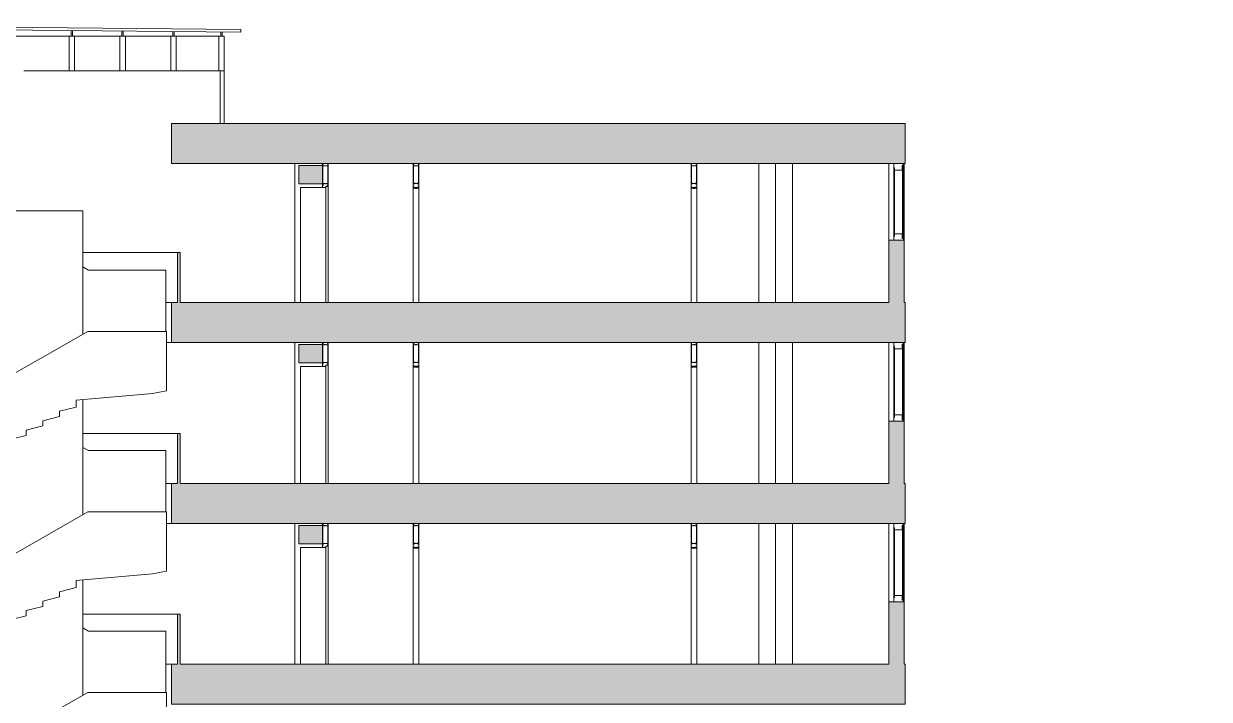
# Model space of a CAD drawing. Header units: metres. Extents: x -331 to 2982, y 362 to 2539.
# Drawn here: x 855.41 to 876.74, y 2348.31 to 2360.48 of the extents above; entities that cross this region are included whole.
import ezdxf

# ---------------------------------------------------------------- set-up
doc = ezdxf.new("R2010")
doc.units = ezdxf.units.M
doc.layers.get('0').update_dxf_attribs({"color": 251})

msp = doc.modelspace()

# ---------------------------------------------------------------- hatches: boundary and pattern name
at = {"lineweight": 0}
for points in [[(871.269, 2358.677), (858.071, 2358.677), (858.071, 2357.957), (871.269, 2357.957)], [(860.789, 2357.922), (860.365, 2357.922), (860.365, 2357.593), (860.789, 2357.593)], [(860.789, 2354.702), (860.365, 2354.702), (860.365, 2354.373), (860.789, 2354.373)], [(860.789, 2351.442), (860.365, 2351.442), (860.365, 2351.113), (860.789, 2351.113)]]:
    msp.add_hatch(color=256, dxfattribs=at).paths.add_polyline_path(points)
h = msp.add_hatch(color=256, dxfattribs=at)
h.paths.add_polyline_path([(871.269, 2355.457), (871.256, 2355.457), (871.256, 2356.577), (870.976, 2356.577), (870.976, 2355.457), (858.226, 2355.457), (858.226, 2356.357), (858.176, 2356.357), (858.176, 2355.457), (858.071, 2355.457), (858.071, 2354.737), (871.269, 2354.737)])
h.paths.add_polyline_path([(871.269, 2352.197), (871.256, 2352.197), (871.256, 2353.317), (870.976, 2353.317), (870.976, 2352.197), (858.226, 2352.197), (858.226, 2353.097), (858.176, 2353.097), (858.176, 2352.197), (858.071, 2352.197), (858.071, 2351.477), (871.269, 2351.477)])
h.paths.add_polyline_path([(871.269, 2348.947), (871.256, 2348.947), (871.256, 2350.067), (870.976, 2350.067), (870.976, 2348.947), (858.226, 2348.947), (858.226, 2349.847), (858.176, 2349.847), (858.176, 2348.947), (858.071, 2348.947), (858.071, 2348.227), (871.269, 2348.227)])
h.paths.add_polyline_path([(871.269, 2345.697), (871.256, 2345.697), (871.256, 2346.817), (870.976, 2346.817), (870.976, 2345.697), (858.226, 2345.697), (858.226, 2346.597), (858.176, 2346.597), (858.176, 2345.697), (858.071, 2345.697), (858.071, 2344.977), (860.299, 2344.977), (860.299, 2341.647), (858.226, 2341.647), (858.226, 2342.547), (858.176, 2342.547), (858.176, 2341.647), (858.071, 2341.647), (858.071, 2341.247), (876.744, 2341.247), (876.744, 2341.647), (876.719, 2341.647), (876.719, 2342.547), (876.669, 2342.547), (876.669, 2341.647), (871.269, 2341.647), (871.269, 2342.297), (871.269, 2344.977)])
h.paths.add_polyline_path([(871.079, 2344.977), (871.079, 2342.297), (868.596, 2342.297), (868.596, 2342.167), (867.592, 2342.167), (867.592, 2342.037), (866.588, 2342.037), (866.588, 2341.907), (865.584, 2341.907), (865.584, 2341.777), (864.579, 2341.777), (864.579, 2341.647), (862.477, 2341.647), (862.477, 2342.147), (860.489, 2342.147), (860.489, 2344.977)], flags=16)

# ---------------------------------------------------------------- linework, layer by layer
for p, q in [((859.321, 2360.374), (848.958, 2360.477)), ((859.321, 2360.324), (848.958, 2360.427)), ((848.958, 2360.252), (859.021, 2360.252)), ((856.227, 2360.252), (856.227, 2359.627)), ((856.327, 2360.252), (856.227, 2360.252)), ((856.264, 2360.252), (856.264, 2360.354)), ((856.289, 2360.252), (856.289, 2360.354)), ((856.327, 2360.252), (856.327, 2359.627)), ((857.141, 2360.252), (857.141, 2359.627)), ((857.241, 2360.252), (857.141, 2360.252)), ((857.179, 2360.252), (857.179, 2360.345)), ((857.204, 2360.252), (857.204, 2360.345)), ((857.241, 2360.252), (857.241, 2359.627)), ((858.056, 2360.252), (858.056, 2359.627)), ((858.156, 2360.252), (858.056, 2360.252)), ((858.094, 2360.252), (858.094, 2360.336)), ((858.119, 2360.252), (858.119, 2360.336)), ((858.156, 2360.252), (858.156, 2359.627)), ((858.921, 2360.252), (858.921, 2359.627)), ((858.959, 2360.252), (858.959, 2360.327)), ((858.984, 2360.252), (858.984, 2360.327)), ((859.021, 2360.252), (859.021, 2359.627)), ((859.321, 2360.324), (859.321, 2360.374)), ((855.412, 2359.627), (856.227, 2359.627)), ((856.327, 2359.627), (856.227, 2359.627)), ((856.327, 2359.627), (857.141, 2359.627)), ((857.241, 2359.627), (857.141, 2359.627)), ((857.241, 2359.627), (858.056, 2359.627)), ((858.156, 2359.627), (858.056, 2359.627)), ((858.156, 2359.627), (858.921, 2359.627)), ((858.921, 2359.627), (859.021, 2359.627)), ((858.946, 2359.627), (858.946, 2358.677)), ((859.021, 2359.627), (859.021, 2358.677)), ((860.288, 2357.957), (860.288, 2355.457)), ((860.365, 2357.922), (860.365, 2357.593)), ((860.789, 2357.922), (860.365, 2357.922)), ((860.789, 2357.593), (860.789, 2357.922)), ((860.795, 2357.578), (860.795, 2357.937)), ((860.882, 2357.578), (860.882, 2357.937)), ((860.888, 2357.593), (860.888, 2357.922)), ((862.422, 2357.588), (862.422, 2357.922)), ((862.428, 2357.588), (862.428, 2357.937)), ((862.515, 2357.588), (862.515, 2357.937)), ((862.521, 2357.588), (862.521, 2357.922)), ((867.422, 2357.588), (867.422, 2357.922)), ((867.428, 2357.588), (867.428, 2357.937)), ((867.515, 2357.588), (867.515, 2357.937)), ((867.521, 2357.588), (867.521, 2357.922)), ((868.64, 2355.457), (868.64, 2357.957)), ((868.941, 2355.457), (868.941, 2357.957)), ((869.242, 2355.457), (869.242, 2357.957)), ((870.976, 2356.577), (870.976, 2357.957)), ((871.067, 2357.882), (871.067, 2356.652)), ((871.221, 2357.927), (871.221, 2356.607)), ((871.231, 2357.927), (871.231, 2356.607)), ((871.241, 2357.927), (871.241, 2356.577)), ((871.256, 2357.957), (871.256, 2356.577)), ((871.077, 2357.842), (871.077, 2356.692)), ((860.789, 2357.593), (860.365, 2357.593)), ((860.39, 2357.527), (860.39, 2355.457)), ((860.804, 2357.527), (860.39, 2357.527)), ((860.848, 2357.547), (860.848, 2355.457)), ((860.888, 2357.547), (860.888, 2355.457)), ((862.42, 2357.543), (862.42, 2355.457)), ((862.425, 2357.588), (862.422, 2357.588)), ((862.517, 2357.588), (862.521, 2357.588)), ((862.522, 2357.543), (862.522, 2355.457)), ((867.42, 2357.543), (867.42, 2355.457)), ((867.425, 2357.588), (867.422, 2357.588)), ((867.517, 2357.588), (867.521, 2357.588)), ((867.522, 2357.543), (867.522, 2355.457)), ((856.478, 2357.107), (855.138, 2357.107)), ((856.478, 2357.107), (856.478, 2354.886)), ((858.176, 2356.357), (858.176, 2355.457)), ((858.176, 2356.357), (858.226, 2356.357)), ((858.226, 2356.357), (858.226, 2355.457)), ((857.969, 2355.457), (858.071, 2355.457)), ((857.978, 2354.737), (858.071, 2354.737)), ((857.978, 2353.918), (857.978, 2354.737)), ((860.288, 2354.737), (860.288, 2352.197)), ((860.365, 2354.702), (860.365, 2354.373)), ((860.789, 2354.702), (860.365, 2354.702)), ((860.789, 2354.373), (860.789, 2354.702)), ((860.795, 2354.358), (860.795, 2354.717)), ((860.882, 2354.358), (860.882, 2354.717)), ((860.888, 2354.373), (860.888, 2354.702)), ((862.422, 2354.368), (862.422, 2354.702)), ((862.428, 2354.368), (862.428, 2354.717)), ((862.515, 2354.368), (862.515, 2354.717)), ((862.521, 2354.368), (862.521, 2354.702)), ((867.422, 2354.368), (867.422, 2354.702)), ((867.428, 2354.368), (867.428, 2354.717)), ((867.515, 2354.368), (867.515, 2354.717)), ((867.521, 2354.368), (867.521, 2354.702)), ((868.64, 2352.197), (868.64, 2354.737)), ((868.941, 2352.197), (868.941, 2354.737)), ((869.242, 2352.197), (869.242, 2354.737)), ((870.976, 2353.317), (870.976, 2354.737)), ((871.067, 2354.662), (871.067, 2353.392)), ((871.221, 2354.707), (871.221, 2353.347)), ((871.231, 2354.707), (871.231, 2353.347)), ((871.241, 2354.707), (871.241, 2353.317)), ((871.256, 2354.737), (871.256, 2353.317)), ((871.077, 2354.622), (871.077, 2353.432)), ((860.789, 2354.373), (860.365, 2354.373)), ((860.39, 2354.307), (860.39, 2352.197)), ((860.804, 2354.307), (860.39, 2354.307)), ((860.848, 2354.327), (860.848, 2352.197)), ((860.888, 2354.327), (860.888, 2352.197)), ((862.42, 2354.323), (862.42, 2352.197)), ((862.425, 2354.368), (862.422, 2354.368)), ((862.517, 2354.368), (862.521, 2354.368)), ((862.522, 2354.323), (862.522, 2352.197)), ((867.42, 2354.323), (867.42, 2352.197)), ((867.425, 2354.368), (867.422, 2354.368)), ((867.517, 2354.368), (867.521, 2354.368)), ((867.522, 2354.323), (867.522, 2352.197)), ((856.478, 2353.709), (856.478, 2351.636)), ((858.176, 2353.097), (858.176, 2352.197)), ((858.176, 2353.097), (858.226, 2353.097)), ((858.226, 2353.097), (858.226, 2352.197)), ((857.969, 2352.197), (858.071, 2352.197)), ((857.978, 2350.668), (857.978, 2351.487)), ((857.978, 2351.477), (858.071, 2351.477)), ((860.288, 2351.477), (860.288, 2348.947)), ((860.795, 2351.098), (860.795, 2351.457)), ((860.882, 2351.098), (860.882, 2351.457)), ((862.428, 2351.108), (862.428, 2351.457)), ((862.515, 2351.108), (862.515, 2351.457)), ((867.428, 2351.108), (867.428, 2351.457)), ((867.515, 2351.108), (867.515, 2351.457)), ((868.64, 2348.947), (868.64, 2351.477)), ((868.941, 2348.947), (868.941, 2351.477)), ((869.242, 2348.947), (869.242, 2351.477)), ((870.976, 2350.067), (870.976, 2351.477)), ((871.256, 2351.477), (871.256, 2350.067)), ((860.365, 2351.442), (860.365, 2351.113)), ((860.789, 2351.442), (860.365, 2351.442)), ((860.789, 2351.113), (860.789, 2351.442)), ((860.888, 2351.113), (860.888, 2351.442)), ((862.422, 2351.108), (862.422, 2351.442)), ((862.521, 2351.108), (862.521, 2351.442)), ((867.422, 2351.108), (867.422, 2351.442)), ((867.521, 2351.108), (867.521, 2351.442)), ((871.067, 2351.402), (871.067, 2350.142)), ((871.077, 2351.402), (871.077, 2350.182)), ((871.221, 2351.447), (871.221, 2350.097)), ((871.231, 2351.447), (871.231, 2350.097)), ((871.241, 2351.447), (871.241, 2350.067)), ((860.789, 2351.113), (860.365, 2351.113)), ((860.39, 2351.047), (860.39, 2348.947)), ((860.804, 2351.047), (860.39, 2351.047)), ((860.848, 2351.067), (860.848, 2348.947)), ((860.888, 2351.067), (860.888, 2348.947)), ((862.42, 2351.063), (862.42, 2348.947)), ((862.425, 2351.108), (862.422, 2351.108)), ((862.517, 2351.108), (862.521, 2351.108)), ((862.522, 2351.063), (862.522, 2348.947)), ((867.42, 2351.063), (867.42, 2348.947)), ((867.425, 2351.108), (867.422, 2351.108)), ((867.517, 2351.108), (867.521, 2351.108)), ((867.522, 2351.063), (867.522, 2348.947)), ((856.478, 2350.459), (856.478, 2348.386)), ((858.176, 2349.847), (858.176, 2348.947)), ((858.176, 2349.847), (858.226, 2349.847)), ((858.226, 2349.847), (858.226, 2348.947)), ((857.969, 2348.947), (858.071, 2348.947))]:
    msp.add_line(p, q, dxfattribs=at)
at = {"linetype": 'ByBlock', "lineweight": 0, "ltscale": 0.1}
for p, q in [((871.241, 2357.927), (871.215, 2357.927)), ((871.241, 2357.957), (871.241, 2357.927)), ((871.241, 2356.607), (871.215, 2356.607)), ((871.241, 2356.577), (871.241, 2356.607)), ((871.241, 2354.707), (871.215, 2354.707)), ((871.241, 2354.737), (871.241, 2354.707)), ((871.241, 2353.347), (871.215, 2353.347)), ((871.241, 2353.317), (871.241, 2353.347)), ((871.241, 2351.477), (871.241, 2351.447)), ((871.241, 2351.447), (871.215, 2351.447)), ((871.241, 2350.097), (871.215, 2350.097)), ((871.241, 2350.067), (871.241, 2350.097))]:
    msp.add_line(p, q, dxfattribs=at)
at = {"lineweight": 0}
for points in [[(871.269, 2358.677), (871.269, 2357.957), (858.071, 2357.957), (858.071, 2358.677)], [(855.208, 2352.849), (855.208, 2353.002), (855.458, 2353.064), (855.458, 2353.159), (855.758, 2353.234), (855.758, 2353.329), (856.058, 2353.404), (856.058, 2353.499), (856.358, 2353.574), (856.358, 2353.699), (857.728, 2353.818), (857.728, 2353.818), (857.978, 2353.868), (857.978, 2353.918), (857.978, 2354.936), (856.566, 2354.936), (854.858, 2353.962), (853.752, 2353.962), (853.752, 2352.894), (854.002, 2352.844), (854.002, 2352.844), (855.024, 2352.803)], [(855.208, 2349.599), (855.208, 2349.752), (855.458, 2349.814), (855.458, 2349.909), (855.758, 2349.984), (855.758, 2350.079), (856.058, 2350.154), (856.058, 2350.249), (856.358, 2350.324), (856.358, 2350.449), (857.728, 2350.568), (857.728, 2350.568), (857.978, 2350.618), (857.978, 2350.668), (857.978, 2351.686), (856.566, 2351.686), (854.858, 2350.712), (853.752, 2350.712), (853.752, 2349.644), (854.002, 2349.594), (854.002, 2349.594), (855.024, 2349.553)], [(855.208, 2346.349), (855.208, 2346.502), (855.458, 2346.564), (855.458, 2346.659), (855.758, 2346.734), (855.758, 2346.829), (856.058, 2346.904), (856.058, 2346.999), (856.358, 2347.074), (856.358, 2347.199), (857.728, 2347.318), (857.728, 2347.318), (857.978, 2347.368), (857.978, 2347.418), (857.978, 2348.436), (856.566, 2348.436), (854.858, 2347.462), (853.752, 2347.462), (853.752, 2346.394), (854.002, 2346.344), (854.002, 2346.344), (855.024, 2346.303)]]:
    msp.add_lwpolyline(points, close=True, dxfattribs=at)
for points in [[(860.878, 2357.957, -0.414214), (860.881, 2357.954), (860.881, 2357.95, -0.414214), (860.878, 2357.947), (860.883, 2357.947, -0.439162), (860.89, 2357.941), (860.89, 2357.923, -0.414214), (860.889, 2357.922), (860.888, 2357.922), (860.888, 2357.937), (860.881, 2357.937), (860.881, 2357.922, -0.322891), (860.876, 2357.917), (860.856, 2357.917, -0.13729), (860.853, 2357.917), (860.85, 2357.919, 0.13729), (860.848, 2357.92), (860.839, 2357.92), (860.83, 2357.92, 0.13729), (860.827, 2357.919), (860.825, 2357.917, -0.13729), (860.822, 2357.917), (860.802, 2357.917, -0.322891), (860.797, 2357.922), (860.797, 2357.937), (860.789, 2357.937), (860.789, 2357.922), (860.789, 2357.922, -0.414214), (860.788, 2357.923), (860.788, 2357.941, -0.439162), (860.795, 2357.947), (860.8, 2357.947, -0.414214), (860.797, 2357.95), (860.797, 2357.954, -0.414214), (860.8, 2357.957)], [(862.51, 2357.957, -0.414214), (862.513, 2357.954), (862.513, 2357.95, -0.414214), (862.51, 2357.947), (862.515, 2357.947, -0.439162), (862.522, 2357.941), (862.522, 2357.923, -0.414214), (862.521, 2357.922), (862.521, 2357.922), (862.521, 2357.937), (862.513, 2357.937), (862.513, 2357.922, -0.322891), (862.508, 2357.917), (862.488, 2357.917, -0.13729), (862.485, 2357.917), (862.483, 2357.919, 0.13729), (862.48, 2357.92), (862.471, 2357.92), (862.462, 2357.92, 0.13729), (862.46, 2357.919), (862.457, 2357.917, -0.13729), (862.454, 2357.917), (862.434, 2357.917, -0.322891), (862.429, 2357.922), (862.429, 2357.937), (862.422, 2357.937), (862.422, 2357.922), (862.421, 2357.922, -0.414214), (862.42, 2357.923), (862.42, 2357.941, -0.439162), (862.427, 2357.947), (862.432, 2357.947, -0.414214), (862.429, 2357.95), (862.429, 2357.954, -0.414214), (862.432, 2357.957)], [(867.51, 2357.957, -0.414214), (867.513, 2357.954), (867.513, 2357.95, -0.414214), (867.51, 2357.947), (867.515, 2357.947, -0.439162), (867.522, 2357.941), (867.522, 2357.923, -0.414214), (867.521, 2357.922), (867.521, 2357.922), (867.521, 2357.937), (867.513, 2357.937), (867.513, 2357.922, -0.322891), (867.508, 2357.917), (867.488, 2357.917, -0.13729), (867.485, 2357.917), (867.483, 2357.919, 0.13729), (867.48, 2357.92), (867.471, 2357.92), (867.462, 2357.92, 0.13729), (867.46, 2357.919), (867.457, 2357.917, -0.13729), (867.454, 2357.917), (867.434, 2357.917, -0.322891), (867.429, 2357.922), (867.429, 2357.937), (867.422, 2357.937), (867.422, 2357.922), (867.421, 2357.922, -0.414214), (867.42, 2357.923), (867.42, 2357.941, -0.439162), (867.427, 2357.947), (867.432, 2357.947, -0.414214), (867.429, 2357.95), (867.429, 2357.954, -0.414214), (867.432, 2357.957)], [(860.878, 2354.737, -0.414214), (860.881, 2354.734), (860.881, 2354.73, -0.414214), (860.878, 2354.727), (860.883, 2354.727, -0.439162), (860.89, 2354.721), (860.89, 2354.703, -0.414214), (860.889, 2354.702), (860.888, 2354.702), (860.888, 2354.717), (860.881, 2354.717), (860.881, 2354.702, -0.322891), (860.876, 2354.697), (860.856, 2354.697, -0.13729), (860.853, 2354.697), (860.85, 2354.699, 0.13729), (860.848, 2354.7), (860.839, 2354.7), (860.83, 2354.7, 0.13729), (860.827, 2354.699), (860.825, 2354.697, -0.13729), (860.822, 2354.697), (860.802, 2354.697, -0.322891), (860.797, 2354.702), (860.797, 2354.717), (860.789, 2354.717), (860.789, 2354.702), (860.789, 2354.702, -0.414214), (860.788, 2354.703), (860.788, 2354.721, -0.439162), (860.795, 2354.727), (860.8, 2354.727, -0.414214), (860.797, 2354.73), (860.797, 2354.734, -0.414214), (860.8, 2354.737)], [(862.51, 2354.737, -0.414214), (862.513, 2354.734), (862.513, 2354.73, -0.414214), (862.51, 2354.727), (862.515, 2354.727, -0.439162), (862.522, 2354.721), (862.522, 2354.703, -0.414214), (862.521, 2354.702), (862.521, 2354.702), (862.521, 2354.717), (862.513, 2354.717), (862.513, 2354.702, -0.322891), (862.508, 2354.697), (862.488, 2354.697, -0.13729), (862.485, 2354.697), (862.483, 2354.699, 0.13729), (862.48, 2354.7), (862.471, 2354.7), (862.462, 2354.7, 0.13729), (862.46, 2354.699), (862.457, 2354.697, -0.13729), (862.454, 2354.697), (862.434, 2354.697, -0.322891), (862.429, 2354.702), (862.429, 2354.717), (862.422, 2354.717), (862.422, 2354.702), (862.421, 2354.702, -0.414214), (862.42, 2354.703), (862.42, 2354.721, -0.439162), (862.427, 2354.727), (862.432, 2354.727, -0.414214), (862.429, 2354.73), (862.429, 2354.734, -0.414214), (862.432, 2354.737)], [(867.51, 2354.737, -0.414214), (867.513, 2354.734), (867.513, 2354.73, -0.414214), (867.51, 2354.727), (867.515, 2354.727, -0.439162), (867.522, 2354.721), (867.522, 2354.703, -0.414214), (867.521, 2354.702), (867.521, 2354.702), (867.521, 2354.717), (867.513, 2354.717), (867.513, 2354.702, -0.322891), (867.508, 2354.697), (867.488, 2354.697, -0.13729), (867.485, 2354.697), (867.483, 2354.699, 0.13729), (867.48, 2354.7), (867.471, 2354.7), (867.462, 2354.7, 0.13729), (867.46, 2354.699), (867.457, 2354.697, -0.13729), (867.454, 2354.697), (867.434, 2354.697, -0.322891), (867.429, 2354.702), (867.429, 2354.717), (867.422, 2354.717), (867.422, 2354.702), (867.421, 2354.702, -0.414214), (867.42, 2354.703), (867.42, 2354.721, -0.439162), (867.427, 2354.727), (867.432, 2354.727, -0.414214), (867.429, 2354.73), (867.429, 2354.734, -0.414214), (867.432, 2354.737)], [(860.878, 2351.477, -0.414214), (860.881, 2351.474), (860.881, 2351.47, -0.414214), (860.878, 2351.467), (860.883, 2351.467, -0.439162), (860.89, 2351.461), (860.89, 2351.443, -0.414214), (860.889, 2351.442), (860.888, 2351.442), (860.888, 2351.457), (860.881, 2351.457), (860.881, 2351.442, -0.322891), (860.876, 2351.437), (860.856, 2351.437, -0.13729), (860.853, 2351.437), (860.85, 2351.439, 0.13729), (860.848, 2351.44), (860.839, 2351.44), (860.83, 2351.44, 0.13729), (860.827, 2351.439), (860.825, 2351.437, -0.13729), (860.822, 2351.437), (860.802, 2351.437, -0.322891), (860.797, 2351.442), (860.797, 2351.457), (860.789, 2351.457), (860.789, 2351.442), (860.789, 2351.442, -0.414214), (860.788, 2351.443), (860.788, 2351.461, -0.439162), (860.795, 2351.467), (860.8, 2351.467, -0.414214), (860.797, 2351.47), (860.797, 2351.474, -0.414214), (860.8, 2351.477)], [(862.51, 2351.477, -0.414214), (862.513, 2351.474), (862.513, 2351.47, -0.414214), (862.51, 2351.467), (862.515, 2351.467, -0.439162), (862.522, 2351.461), (862.522, 2351.443, -0.414214), (862.521, 2351.442), (862.521, 2351.442), (862.521, 2351.457), (862.513, 2351.457), (862.513, 2351.442, -0.322891), (862.508, 2351.437), (862.488, 2351.437, -0.13729), (862.485, 2351.437), (862.483, 2351.439, 0.13729), (862.48, 2351.44), (862.471, 2351.44), (862.462, 2351.44, 0.13729), (862.46, 2351.439), (862.457, 2351.437, -0.13729), (862.454, 2351.437), (862.434, 2351.437, -0.322891), (862.429, 2351.442), (862.429, 2351.457), (862.422, 2351.457), (862.422, 2351.442), (862.421, 2351.442, -0.414214), (862.42, 2351.443), (862.42, 2351.461, -0.439162), (862.427, 2351.467), (862.432, 2351.467, -0.414214), (862.429, 2351.47), (862.429, 2351.474, -0.414214), (862.432, 2351.477)], [(867.51, 2351.477, -0.414214), (867.513, 2351.474), (867.513, 2351.47, -0.414214), (867.51, 2351.467), (867.515, 2351.467, -0.439162), (867.522, 2351.461), (867.522, 2351.443, -0.414214), (867.521, 2351.442), (867.521, 2351.442), (867.521, 2351.457), (867.513, 2351.457), (867.513, 2351.442, -0.322891), (867.508, 2351.437), (867.488, 2351.437, -0.13729), (867.485, 2351.437), (867.483, 2351.439, 0.13729), (867.48, 2351.44), (867.471, 2351.44), (867.462, 2351.44, 0.13729), (867.46, 2351.439), (867.457, 2351.437, -0.13729), (867.454, 2351.437), (867.434, 2351.437, -0.322891), (867.429, 2351.442), (867.429, 2351.457), (867.422, 2351.457), (867.422, 2351.442), (867.421, 2351.442, -0.414214), (867.42, 2351.443), (867.42, 2351.461, -0.439162), (867.427, 2351.467), (867.432, 2351.467, -0.414214), (867.429, 2351.47), (867.429, 2351.474, -0.414214), (867.432, 2351.477)]]:
    msp.add_lwpolyline(points, format="xyb", dxfattribs=at)
for points in [[(871.066, 2357.957), (871.066, 2357.927), (871.067, 2357.927), (871.067, 2357.882), (871.077, 2357.882), (871.077, 2357.842), (871.215, 2357.842), (871.215, 2357.922), (871.215, 2357.927)], [(870.976, 2355.457), (870.976, 2356.577), (871.256, 2356.577), (871.256, 2355.457)], [(871.066, 2356.577), (871.066, 2356.607), (871.067, 2356.607), (871.067, 2356.652), (871.077, 2356.652), (871.077, 2356.692), (871.215, 2356.692), (871.215, 2356.613), (871.215, 2356.607)], [(856.478, 2356.357), (858.176, 2356.357)], [(857.969, 2354.936), (857.969, 2356.04), (856.578, 2356.04), (856.578, 2356.04), (856.478, 2356.097)], [(871.256, 2355.457), (871.269, 2355.457), (871.269, 2354.737), (858.071, 2354.737), (858.071, 2355.457), (858.176, 2355.457)], [(858.226, 2355.457), (870.976, 2355.457)], [(871.066, 2354.737), (871.066, 2354.707), (871.067, 2354.707), (871.067, 2354.662), (871.077, 2354.662), (871.077, 2354.622), (871.215, 2354.622), (871.215, 2354.712), (871.215, 2354.707)], [(871.066, 2353.317), (871.066, 2353.347), (871.067, 2353.347), (871.067, 2353.392), (871.077, 2353.392), (871.077, 2353.432), (871.215, 2353.432), (871.215, 2353.353), (871.215, 2353.347)], [(870.976, 2352.197), (870.976, 2353.317), (871.256, 2353.317), (871.256, 2352.197)], [(856.478, 2353.097), (858.176, 2353.097)], [(857.969, 2351.686), (857.969, 2352.79), (856.578, 2352.79), (856.578, 2352.79), (856.478, 2352.847)], [(871.256, 2352.197), (871.269, 2352.197), (871.269, 2351.477), (858.071, 2351.477), (858.071, 2352.197), (858.176, 2352.197)], [(858.226, 2352.197), (870.976, 2352.197)], [(871.066, 2351.477), (871.066, 2351.447), (871.067, 2351.447), (871.067, 2351.402), (871.077, 2351.402), (871.077, 2351.362), (871.215, 2351.362), (871.215, 2351.442), (871.215, 2351.447)], [(857.978, 2350.668), (857.978, 2350.618), (857.728, 2350.568), (857.728, 2350.568)], [(871.066, 2350.067), (871.066, 2350.097), (871.067, 2350.097), (871.067, 2350.142), (871.077, 2350.142), (871.077, 2350.182), (871.215, 2350.182), (871.215, 2350.103), (871.215, 2350.097)], [(870.976, 2348.947), (870.976, 2350.067), (871.256, 2350.067), (871.256, 2348.947)], [(856.478, 2349.847), (858.176, 2349.847)], [(857.969, 2348.436), (857.969, 2349.54), (856.578, 2349.54), (856.578, 2349.54), (856.478, 2349.597)], [(871.256, 2348.947), (871.269, 2348.947), (871.269, 2348.227), (858.071, 2348.227), (858.071, 2348.947), (858.176, 2348.947)], [(858.226, 2348.947), (870.976, 2348.947)]]:
    msp.add_lwpolyline(points, dxfattribs=at)
for points in [[(860.795, 2357.568), (860.802, 2357.568), (860.802, 2357.566), (860.793, 2357.566, 0.422579), (860.788, 2357.562), (860.788, 2357.543, 0.414214), (860.804, 2357.527), (860.846, 2357.527, 0.414214), (860.848, 2357.529), (860.848, 2357.536), (860.845, 2357.535), (860.845, 2357.541), (860.848, 2357.539), (860.848, 2357.547), (860.888, 2357.547, 0.414214), (860.89, 2357.549), (860.89, 2357.561, 0.414214), (860.885, 2357.566), (860.874, 2357.566), (860.874, 2357.568), (860.883, 2357.568, 0.439162), (860.89, 2357.574), (860.89, 2357.592, 0.414214), (860.889, 2357.593), (860.888, 2357.593), (860.888, 2357.578), (860.881, 2357.578), (860.881, 2357.592, 0.322891), (860.876, 2357.598), (860.856, 2357.598, 0.13729), (860.853, 2357.597), (860.85, 2357.596, -0.13729), (860.848, 2357.595), (860.839, 2357.595), (860.83, 2357.595, -0.13729), (860.827, 2357.596), (860.825, 2357.597, 0.13729), (860.822, 2357.598), (860.802, 2357.598, 0.322891), (860.797, 2357.592), (860.797, 2357.578), (860.789, 2357.578), (860.789, 2357.593), (860.789, 2357.593, 0.414214), (860.788, 2357.592), (860.788, 2357.574, 0.439162)], [(862.491, 2357.601), (862.489, 2357.601), (862.489, 2357.602, -0.414214), (862.489, 2357.603), (862.506, 2357.603), (862.506, 2357.588), (862.517, 2357.588, -0.414214), (862.522, 2357.583), (862.522, 2357.543, -0.414214), (862.517, 2357.538), (862.506, 2357.538), (862.506, 2357.523), (862.489, 2357.523, -0.414214), (862.489, 2357.523), (862.489, 2357.524), (862.49, 2357.524, 0.414214), (862.491, 2357.526), (862.491, 2357.528), (862.451, 2357.528), (862.451, 2357.526, 0.414214), (862.453, 2357.524), (862.454, 2357.524), (862.454, 2357.523, -0.414214), (862.453, 2357.523), (862.436, 2357.523), (862.436, 2357.538), (862.425, 2357.538, -0.414214), (862.42, 2357.543), (862.42, 2357.563), (862.42, 2357.583, -0.414214), (862.425, 2357.588), (862.436, 2357.588), (862.436, 2357.603), (862.453, 2357.603, -0.414214), (862.454, 2357.602), (862.454, 2357.601), (862.451, 2357.601), (862.451, 2357.598), (862.491, 2357.598)], [(862.42, 2357.528, 0.32019), (862.427, 2357.519, -0.002744), (862.438, 2357.515, 0.332744), (862.439, 2357.516, -0.702025), (862.442, 2357.515, 0.317833), (862.443, 2357.514, 0.05088), (862.471, 2357.512, 0.05088), (862.499, 2357.514, 0.317833), (862.5, 2357.515, -0.702025), (862.503, 2357.516, 0.332744), (862.505, 2357.515, -0.002744), (862.515, 2357.519, 0.32019), (862.522, 2357.528), (862.522, 2357.531, 0.414214), (862.517, 2357.536), (862.506, 2357.536), (862.506, 2357.523), (862.489, 2357.523, -0.414214), (862.489, 2357.523), (862.489, 2357.524), (862.49, 2357.524, 0.414214), (862.491, 2357.526), (862.491, 2357.528), (862.451, 2357.528), (862.451, 2357.526, 0.414214), (862.453, 2357.524), (862.454, 2357.524), (862.454, 2357.523, -0.414214), (862.453, 2357.523), (862.436, 2357.523), (862.436, 2357.536), (862.425, 2357.536, 0.414214), (862.42, 2357.531)], [(867.491, 2357.601), (867.489, 2357.601), (867.489, 2357.602, -0.414214), (867.489, 2357.603), (867.506, 2357.603), (867.506, 2357.588), (867.517, 2357.588, -0.414214), (867.522, 2357.583), (867.522, 2357.543, -0.414214), (867.517, 2357.538), (867.506, 2357.538), (867.506, 2357.523), (867.489, 2357.523, -0.414214), (867.489, 2357.523), (867.489, 2357.524), (867.49, 2357.524, 0.414214), (867.491, 2357.526), (867.491, 2357.528), (867.451, 2357.528), (867.451, 2357.526, 0.414214), (867.453, 2357.524), (867.454, 2357.524), (867.454, 2357.523, -0.414214), (867.453, 2357.523), (867.436, 2357.523), (867.436, 2357.538), (867.425, 2357.538, -0.414214), (867.42, 2357.543), (867.42, 2357.563), (867.42, 2357.583, -0.414214), (867.425, 2357.588), (867.436, 2357.588), (867.436, 2357.603), (867.453, 2357.603, -0.414214), (867.454, 2357.602), (867.454, 2357.601), (867.451, 2357.601), (867.451, 2357.598), (867.491, 2357.598)], [(867.42, 2357.528, 0.32019), (867.427, 2357.519, -0.002744), (867.438, 2357.515, 0.332744), (867.439, 2357.516, -0.702025), (867.442, 2357.515, 0.317833), (867.443, 2357.514, 0.05088), (867.471, 2357.512, 0.05088), (867.499, 2357.514, 0.317833), (867.5, 2357.515, -0.702025), (867.503, 2357.516, 0.332744), (867.505, 2357.515, -0.002744), (867.515, 2357.519, 0.32019), (867.522, 2357.528), (867.522, 2357.531, 0.414214), (867.517, 2357.536), (867.506, 2357.536), (867.506, 2357.523), (867.489, 2357.523, -0.414214), (867.489, 2357.523), (867.489, 2357.524), (867.49, 2357.524, 0.414214), (867.491, 2357.526), (867.491, 2357.528), (867.451, 2357.528), (867.451, 2357.526, 0.414214), (867.453, 2357.524), (867.454, 2357.524), (867.454, 2357.523, -0.414214), (867.453, 2357.523), (867.436, 2357.523), (867.436, 2357.536), (867.425, 2357.536, 0.414214), (867.42, 2357.531)], [(860.795, 2354.348), (860.802, 2354.348), (860.802, 2354.346), (860.793, 2354.346, 0.422579), (860.788, 2354.342), (860.788, 2354.323, 0.414214), (860.804, 2354.307), (860.846, 2354.307, 0.414214), (860.848, 2354.309), (860.848, 2354.316), (860.845, 2354.315), (860.845, 2354.321), (860.848, 2354.319), (860.848, 2354.327), (860.888, 2354.327, 0.414214), (860.89, 2354.329), (860.89, 2354.341, 0.414214), (860.885, 2354.346), (860.874, 2354.346), (860.874, 2354.348), (860.883, 2354.348, 0.439162), (860.89, 2354.354), (860.89, 2354.372, 0.414214), (860.889, 2354.373), (860.888, 2354.373), (860.888, 2354.358), (860.881, 2354.358), (860.881, 2354.372, 0.322891), (860.876, 2354.378), (860.856, 2354.378, 0.13729), (860.853, 2354.377), (860.85, 2354.376, -0.13729), (860.848, 2354.375), (860.839, 2354.375), (860.83, 2354.375, -0.13729), (860.827, 2354.376), (860.825, 2354.377, 0.13729), (860.822, 2354.378), (860.802, 2354.378, 0.322891), (860.797, 2354.372), (860.797, 2354.358), (860.789, 2354.358), (860.789, 2354.373), (860.789, 2354.373, 0.414214), (860.788, 2354.372), (860.788, 2354.354, 0.439162)], [(862.491, 2354.381), (862.489, 2354.381), (862.489, 2354.382, -0.414214), (862.489, 2354.383), (862.506, 2354.383), (862.506, 2354.368), (862.517, 2354.368, -0.414214), (862.522, 2354.363), (862.522, 2354.323, -0.414214), (862.517, 2354.318), (862.506, 2354.318), (862.506, 2354.303), (862.489, 2354.303, -0.414214), (862.489, 2354.303), (862.489, 2354.304), (862.49, 2354.304, 0.414214), (862.491, 2354.306), (862.491, 2354.308), (862.451, 2354.308), (862.451, 2354.306, 0.414214), (862.453, 2354.304), (862.454, 2354.304), (862.454, 2354.303, -0.414214), (862.453, 2354.303), (862.436, 2354.303), (862.436, 2354.318), (862.425, 2354.318, -0.414214), (862.42, 2354.323), (862.42, 2354.343), (862.42, 2354.363, -0.414214), (862.425, 2354.368), (862.436, 2354.368), (862.436, 2354.383), (862.453, 2354.383, -0.414214), (862.454, 2354.382), (862.454, 2354.381), (862.451, 2354.381), (862.451, 2354.378), (862.491, 2354.378)], [(862.42, 2354.308, 0.32019), (862.427, 2354.299, -0.002744), (862.438, 2354.295, 0.332744), (862.439, 2354.296, -0.702025), (862.442, 2354.295, 0.317833), (862.443, 2354.294, 0.05088), (862.471, 2354.292, 0.05088), (862.499, 2354.294, 0.317833), (862.5, 2354.295, -0.702025), (862.503, 2354.296, 0.332744), (862.505, 2354.295, -0.002744), (862.515, 2354.299, 0.32019), (862.522, 2354.308), (862.522, 2354.311, 0.414214), (862.517, 2354.316), (862.506, 2354.316), (862.506, 2354.303), (862.489, 2354.303, -0.414214), (862.489, 2354.303), (862.489, 2354.304), (862.49, 2354.304, 0.414214), (862.491, 2354.306), (862.491, 2354.308), (862.451, 2354.308), (862.451, 2354.306, 0.414214), (862.453, 2354.304), (862.454, 2354.304), (862.454, 2354.303, -0.414214), (862.453, 2354.303), (862.436, 2354.303), (862.436, 2354.316), (862.425, 2354.316, 0.414214), (862.42, 2354.311)], [(867.491, 2354.381), (867.489, 2354.381), (867.489, 2354.382, -0.414214), (867.489, 2354.383), (867.506, 2354.383), (867.506, 2354.368), (867.517, 2354.368, -0.414214), (867.522, 2354.363), (867.522, 2354.323, -0.414214), (867.517, 2354.318), (867.506, 2354.318), (867.506, 2354.303), (867.489, 2354.303, -0.414214), (867.489, 2354.303), (867.489, 2354.304), (867.49, 2354.304, 0.414214), (867.491, 2354.306), (867.491, 2354.308), (867.451, 2354.308), (867.451, 2354.306, 0.414214), (867.453, 2354.304), (867.454, 2354.304), (867.454, 2354.303, -0.414214), (867.453, 2354.303), (867.436, 2354.303), (867.436, 2354.318), (867.425, 2354.318, -0.414214), (867.42, 2354.323), (867.42, 2354.343), (867.42, 2354.363, -0.414214), (867.425, 2354.368), (867.436, 2354.368), (867.436, 2354.383), (867.453, 2354.383, -0.414214), (867.454, 2354.382), (867.454, 2354.381), (867.451, 2354.381), (867.451, 2354.378), (867.491, 2354.378)], [(867.42, 2354.308, 0.32019), (867.427, 2354.299, -0.002744), (867.438, 2354.295, 0.332744), (867.439, 2354.296, -0.702025), (867.442, 2354.295, 0.317833), (867.443, 2354.294, 0.05088), (867.471, 2354.292, 0.05088), (867.499, 2354.294, 0.317833), (867.5, 2354.295, -0.702025), (867.503, 2354.296, 0.332744), (867.505, 2354.295, -0.002744), (867.515, 2354.299, 0.32019), (867.522, 2354.308), (867.522, 2354.311, 0.414214), (867.517, 2354.316), (867.506, 2354.316), (867.506, 2354.303), (867.489, 2354.303, -0.414214), (867.489, 2354.303), (867.489, 2354.304), (867.49, 2354.304, 0.414214), (867.491, 2354.306), (867.491, 2354.308), (867.451, 2354.308), (867.451, 2354.306, 0.414214), (867.453, 2354.304), (867.454, 2354.304), (867.454, 2354.303, -0.414214), (867.453, 2354.303), (867.436, 2354.303), (867.436, 2354.316), (867.425, 2354.316, 0.414214), (867.42, 2354.311)], [(860.795, 2351.088), (860.802, 2351.088), (860.802, 2351.086), (860.793, 2351.086, 0.422579), (860.788, 2351.082), (860.788, 2351.063, 0.414214), (860.804, 2351.047), (860.846, 2351.047, 0.414214), (860.848, 2351.049), (860.848, 2351.056), (860.845, 2351.055), (860.845, 2351.061), (860.848, 2351.059), (860.848, 2351.067), (860.888, 2351.067, 0.414214), (860.89, 2351.069), (860.89, 2351.081, 0.414214), (860.885, 2351.086), (860.874, 2351.086), (860.874, 2351.088), (860.883, 2351.088, 0.439162), (860.89, 2351.094), (860.89, 2351.112, 0.414214), (860.889, 2351.113), (860.888, 2351.113), (860.888, 2351.098), (860.881, 2351.098), (860.881, 2351.112, 0.322891), (860.876, 2351.118), (860.856, 2351.118, 0.13729), (860.853, 2351.117), (860.85, 2351.116, -0.13729), (860.848, 2351.115), (860.839, 2351.115), (860.83, 2351.115, -0.13729), (860.827, 2351.116), (860.825, 2351.117, 0.13729), (860.822, 2351.118), (860.802, 2351.118, 0.322891), (860.797, 2351.112), (860.797, 2351.098), (860.789, 2351.098), (860.789, 2351.113), (860.789, 2351.113, 0.414214), (860.788, 2351.112), (860.788, 2351.094, 0.439162)], [(862.491, 2351.121), (862.489, 2351.121), (862.489, 2351.122, -0.414214), (862.489, 2351.123), (862.506, 2351.123), (862.506, 2351.108), (862.517, 2351.108, -0.414214), (862.522, 2351.103), (862.522, 2351.063, -0.414214), (862.517, 2351.058), (862.506, 2351.058), (862.506, 2351.043), (862.489, 2351.043, -0.414214), (862.489, 2351.043), (862.489, 2351.044), (862.49, 2351.044, 0.414214), (862.491, 2351.046), (862.491, 2351.048), (862.451, 2351.048), (862.451, 2351.046, 0.414214), (862.453, 2351.044), (862.454, 2351.044), (862.454, 2351.043, -0.414214), (862.453, 2351.043), (862.436, 2351.043), (862.436, 2351.058), (862.425, 2351.058, -0.414214), (862.42, 2351.063), (862.42, 2351.083), (862.42, 2351.103, -0.414214), (862.425, 2351.108), (862.436, 2351.108), (862.436, 2351.123), (862.453, 2351.123, -0.414214), (862.454, 2351.122), (862.454, 2351.121), (862.451, 2351.121), (862.451, 2351.118), (862.491, 2351.118)], [(862.42, 2351.048, 0.32019), (862.427, 2351.039, -0.002744), (862.438, 2351.035, 0.332744), (862.439, 2351.036, -0.702025), (862.442, 2351.035, 0.317833), (862.443, 2351.034, 0.05088), (862.471, 2351.032, 0.05088), (862.499, 2351.034, 0.317833), (862.5, 2351.035, -0.702025), (862.503, 2351.036, 0.332744), (862.505, 2351.035, -0.002744), (862.515, 2351.039, 0.32019), (862.522, 2351.048), (862.522, 2351.051, 0.414214), (862.517, 2351.056), (862.506, 2351.056), (862.506, 2351.043), (862.489, 2351.043, -0.414214), (862.489, 2351.043), (862.489, 2351.044), (862.49, 2351.044, 0.414214), (862.491, 2351.046), (862.491, 2351.048), (862.451, 2351.048), (862.451, 2351.046, 0.414214), (862.453, 2351.044), (862.454, 2351.044), (862.454, 2351.043, -0.414214), (862.453, 2351.043), (862.436, 2351.043), (862.436, 2351.056), (862.425, 2351.056, 0.414214), (862.42, 2351.051)], [(867.491, 2351.121), (867.489, 2351.121), (867.489, 2351.122, -0.414214), (867.489, 2351.123), (867.506, 2351.123), (867.506, 2351.108), (867.517, 2351.108, -0.414214), (867.522, 2351.103), (867.522, 2351.063, -0.414214), (867.517, 2351.058), (867.506, 2351.058), (867.506, 2351.043), (867.489, 2351.043, -0.414214), (867.489, 2351.043), (867.489, 2351.044), (867.49, 2351.044, 0.414214), (867.491, 2351.046), (867.491, 2351.048), (867.451, 2351.048), (867.451, 2351.046, 0.414214), (867.453, 2351.044), (867.454, 2351.044), (867.454, 2351.043, -0.414214), (867.453, 2351.043), (867.436, 2351.043), (867.436, 2351.058), (867.425, 2351.058, -0.414214), (867.42, 2351.063), (867.42, 2351.083), (867.42, 2351.103, -0.414214), (867.425, 2351.108), (867.436, 2351.108), (867.436, 2351.123), (867.453, 2351.123, -0.414214), (867.454, 2351.122), (867.454, 2351.121), (867.451, 2351.121), (867.451, 2351.118), (867.491, 2351.118)], [(867.42, 2351.048, 0.32019), (867.427, 2351.039, -0.002744), (867.438, 2351.035, 0.332744), (867.439, 2351.036, -0.702025), (867.442, 2351.035, 0.317833), (867.443, 2351.034, 0.05088), (867.471, 2351.032, 0.05088), (867.499, 2351.034, 0.317833), (867.5, 2351.035, -0.702025), (867.503, 2351.036, 0.332744), (867.505, 2351.035, -0.002744), (867.515, 2351.039, 0.32019), (867.522, 2351.048), (867.522, 2351.051, 0.414214), (867.517, 2351.056), (867.506, 2351.056), (867.506, 2351.043), (867.489, 2351.043, -0.414214), (867.489, 2351.043), (867.489, 2351.044), (867.49, 2351.044, 0.414214), (867.491, 2351.046), (867.491, 2351.048), (867.451, 2351.048), (867.451, 2351.046, 0.414214), (867.453, 2351.044), (867.454, 2351.044), (867.454, 2351.043, -0.414214), (867.453, 2351.043), (867.436, 2351.043), (867.436, 2351.056), (867.425, 2351.056, 0.414214), (867.42, 2351.051)]]:
    msp.add_lwpolyline(points, format="xyb", close=True, dxfattribs=at)

doc.saveas('drawing.dxf')
